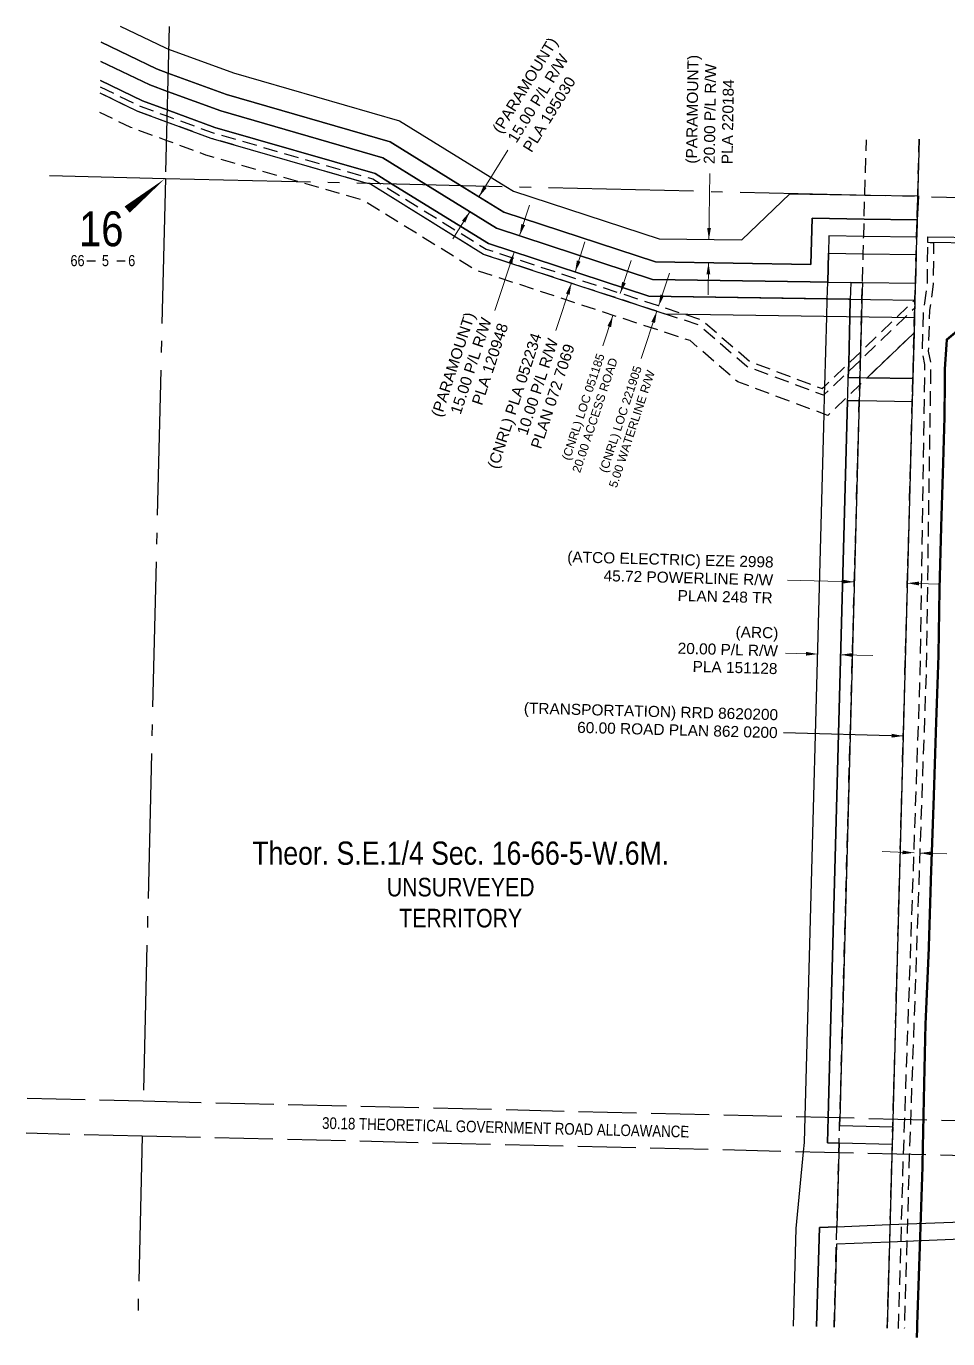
# Model space of a CAD drawing. Extents: x 390844 to 396105, y 6060704 to 6064255.
# Drawn here: x 390844 to 391637, y 6063126 to 6064255 of the extents above; entities that cross this region are included whole.
import ezdxf
from ezdxf.enums import TextEntityAlignment as Align

# ---------------------------------------------------------------- set-up
doc = ezdxf.new("R2010")
doc.units = 0
doc.header["$LTSCALE"] = 5
for name, pattern in [('DASHDOT2', [12.7, 6.35, -3.175, 0, -3.175]), ('foc-ACCESSROAD', [3.75, 2.5, -1.25]), ('foc-FLOWLINE', [3.75, 2.5, -1.25]), ('foc-QUARTERLINE', [33, 25, -3, 2, -3]), ('foc-UNSURVEYED', [12.5, 10, -2.5])]:
    doc.linetypes.add(name, pattern=pattern)
for name, color, linetype in [('10', 1, 'Continuous'), ('9', 3, 'Continuous'), ('AS-WILDLIFE', 131, 'DASHDOT2'), ('C-AR', 13, 'foc-ACCESSROAD'), ('C-SYMBOL', 7, 'Continuous'), ('F-AR', 190, 'foc-ACCESSROAD'), ('F-EZE', 190, 'foc-FLOWLINE'), ('F-RW', 190, 'Continuous'), ('L-QSEC', 8, 'foc-QUARTERLINE'), ('L-SECLBL', 7, 'Continuous'), ('L-TITLEDB', 4, 'Continuous'), ('L-TITLEDB-T', 4, 'Continuous'), ('L-UNS-T', 3, 'Continuous'), ('L-USEC', 7, 'foc-UNSURVEYED'), ('P-PROPOSED', 10, 'Continuous')]:
    doc.layers.add(name, color=color, linetype=linetype)
for name, color, linetype, lineweight in [('C-AR-T', 13, 'Continuous', 9), ('F-AR-T', 190, 'Continuous', 9), ('F-EZE-T', 190, 'Continuous', 9), ('F-RW-T', 190, 'Continuous', 9)]:
    doc.layers.add(name, color=color, linetype=linetype, lineweight=lineweight)
doc.styles.add('175L', font='ARIALN.TTF', dxfattribs={"height": 20})
doc.styles.add('80CG', font='ARIALN.TTF', dxfattribs={"height": 10})
doc.styles.add('80L', font='ARIALN.TTF', dxfattribs={"height": 10})
doc.styles.add('A60', font='arial.ttf', dxfattribs={"height": 7.35})
doc.styles.add('A80', font='arial.ttf', dxfattribs={"height": 9.5})
doc.styles.add('SIMPLEX', font='ARIALN.TTF')
doc.dimstyles.new('Compass 5 000', dxfattribs={"dimscale": 5, "dimtxt": 9, "dimasz": 2, "dimexe": 0.2, "dimexo": 0.0625, "dimgap": 0.5, "dimtad": 0, "dimtih": 1, "dimtoh": 1, "dimzin": 0, "dimdsep": 46, "dimtxsty": '80CG', "dimcen": 0.1, "dimse1": 1, "dimse2": 1, "dimclrd": 256, "dimclrt": 256, "dimaunit": 1, "dimadec": 4, "dimazin": 0, "dimtfac": 0.06, "dimtofl": 0, "dimtmove": 0, "dimatfit": 1, "dimfxl": 0.2, "dimtolj": 1, "dimtzin": 0, "dimlwd": -1, "dimarcsym": 0})

# ---------------------------------------------------------------- blocks, each defined once
blk = doc.blocks.new('L-SECLBL')
at = {"layer": '9', "color": 7}
for p, q in [((-5.1, -27.8), (-12.3, -27.8)), ((20.7, -27.8), (13.5, -27.8))]:
    blk.add_line(p, q, dxfattribs=at)
at = {"layer": '10', "color": 2, "style": 'SIMPLEX'}
blk.add_attdef('SEC', text='', height=30, dxfattribs=at).set_placement((0, 0), align=Align.MIDDLE)
at = {"layer": '10', "color": 5, "style": '80L'}
blk.add_attdef('RGE', text='', height=9.5, dxfattribs=at).set_placement((3.6, -27.4), align=Align.MIDDLE_CENTER)
blk.add_attdef('TWP', text='', height=9.5, dxfattribs=at).set_placement((-14.4, -27.4), align=Align.MIDDLE_RIGHT)
blk.add_attdef('MER', text='', height=9.5, dxfattribs=at).set_placement((23.2, -27.4), align=Align.MIDDLE_LEFT)

msp = doc.modelspace()

# ---------------------------------------------------------------- linework, layer by layer
at = {"layer": 'AS-WILDLIFE', "const_width": 2, "flags": 128}
msp.add_lwpolyline([(391793.5, 6063873.1), (391791.3, 6063872.5), (391788.3, 6063874.1), (391786.7, 6063871.7), (391784.2, 6063869.6), (391782.6, 6063873.3), (391781.3, 6063874.8), (391780.2, 6063877.2), (391777.7, 6063879.6), (391776.2, 6063881.6), (391774.3, 6063883.1), (391774.1, 6063886.1), (391772.4, 6063888.3), (391769.4, 6063888.8), (391767.1, 6063889.1), (391765.1, 6063888.7), (391764.3, 6063886), (391762.4, 6063884.5), (391760.9, 6063882.4), (391759.1, 6063881.4), (391757.1, 6063880.5), (391757, 6063877.7), (391756, 6063875.4), (391753.7, 6063873), (391751.1, 6063874.5), (391749.5, 6063873.1), (391747.8, 6063870.7), (391746.5, 6063866.9), (391748, 6063868.8), (391747.2, 6063872.5), (391746.2, 6063875.4), (391745.7, 6063878.2), (391744.7, 6063880.1), (391746.2, 6063882.5), (391746.8, 6063884.9), (391745.1, 6063887.5), (391746, 6063890.4), (391747.5, 6063892.7), (391747.5, 6063895.1), (391747, 6063898.1), (391747.9, 6063900.5), (391749.6, 6063902.8), (391749.8, 6063905), (391749.6, 6063907.6), (391751, 6063910.2), (391752.6, 6063911.6), (391754.8, 6063911.4), (391753.5, 6063913), (391755.2, 6063911.4), (391753.2, 6063910.4), (391753.2, 6063912.5), (391755.2, 6063911.4), (391755.8, 6063913.7), (391755.1, 6063916.5), (391754.7, 6063919), (391754.5, 6063921.6), (391752.4, 6063923.2), (391753.9, 6063925.1), (391756.2, 6063925.9), (391759, 6063926), (391761.2, 6063924.4), (391763.1, 6063925.7), (391764.9, 6063924.6), (391767.1, 6063925.1), (391768.6, 6063923.8), (391770.6, 6063926), (391770.6, 6063928.4), (391771, 6063931.5), (391770.6, 6063934.6), (391769.5, 6063937.1), (391769.4, 6063940.4), (391770.7, 6063943.2), (391770.9, 6063945.6), (391768.7, 6063945.5), (391767, 6063947.2), (391764.1, 6063948.2), (391762.2, 6063949.6), (391759.3, 6063948.8), (391757.1, 6063948.9), (391755.8, 6063952.2), (391753.8, 6063952.5), (391752.6, 6063954.5), (391750.8, 6063956.4), (391749.6, 6063958.3), (391747, 6063957.7), (391744.1, 6063957.1), (391742.4, 6063958.5), (391739.5, 6063958.1), (391737.1, 6063958.5), (391734.8, 6063957.6), (391732.9, 6063956.9), (391729.5, 6063956.2), (391730, 6063953.8), (391729.5, 6063951.1), (391729.8, 6063948.5), (391731.1, 6063946.3), (391730.7, 6063943.3), (391730, 6063940.2), (391730, 6063936.7), (391728.8, 6063934.7), (391730.8, 6063932.7), (391730.1, 6063930.1), (391730.8, 6063927.2), (391730.1, 6063925), (391729.7, 6063922.6), (391728, 6063920.4), (391725, 6063918.9), (391723.3, 6063916.8), (391722.1, 6063915), (391720.1, 6063912.7), (391718.2, 6063911), (391716.7, 6063909.5), (391713.4, 6063908), (391712.1, 6063906.4), (391710, 6063905.6), (391707.2, 6063905.5), (391705, 6063905.8), (391702.8, 6063904.5), (391700.8, 6063904.2), (391700.2, 6063907.2), (391699.9, 6063909.7), (391699.3, 6063911.6), (391698.8, 6063914.3), (391696.4, 6063914.7), (391695.7, 6063917.8), (391693.6, 6063918.6), (391693, 6063920.8), (391691.8, 6063922.5), (391689.5, 6063924.3), (391687.2, 6063926.3), (391687.3, 6063929.1), (391687.2, 6063932.5), (391688.5, 6063934.2), (391689.7, 6063936.7), (391689.3, 6063938.6), (391688.1, 6063941.1), (391687.4, 6063943.8), (391687.4, 6063946.5), (391687.7, 6063949.1), (391688.2, 6063952.3), (391689.1, 6063955.3), (391690.2, 6063958.2), (391691.1, 6063960.7), (391692.2, 6063962.8), (391693.3, 6063964.9), (391692.6, 6063967), (391691.8, 6063969.2), (391690.4, 6063971.1), (391689.1, 6063973.2), (391688.6, 6063975.3), (391685.4, 6063974.7), (391682.3, 6063973.7), (391680.1, 6063974.1), (391677.5, 6063975.6), (391676.7, 6063977.8), (391677.7, 6063979.9), (391679.3, 6063981.2), (391680.4, 6063983.8), (391681.6, 6063985.5), (391682.4, 6063988.1), (391683, 6063991), (391686, 6063992.9), (391689.4, 6063992.7), (391692.5, 6063993.1), (391695.8, 6063993), (391698.8, 6063992.5), (391701.8, 6063992.1), (391705, 6063992), (391708.1, 6063991.5), (391710.9, 6063991.6), (391714.3, 6063991.6), (391717.6, 6063991.5), (391720.5, 6063991.7), (391723.7, 6063991.5), (391726.9, 6063991.4), (391730.4, 6063991.7), (391733.6, 6063992.1), (391737.3, 6063992.1), (391740.7, 6063992.1), (391744.1, 6063992.1), (391747.7, 6063992.3), (391751.3, 6063992.8), (391754.8, 6063992.5), (391758.6, 6063992.3), (391762.3, 6063992.5), (391766.2, 6063992.2), (391770.1, 6063992.3), (391773.6, 6063992.4), (391777.8, 6063992.7), (391781.8, 6063992.6), (391785.1, 6063991.4), (391788.9, 6063989.9), (391790.9, 6063988.3), (391791.6, 6063985.2), (391791.7, 6063979.8), (391792.6, 6063974.6), (391793.1, 6063970.6), (391793.6, 6063966.6), (391793.6, 6063963), (391794.3, 6063959.5), (391796.1, 6063956.7), (391796.2, 6063953.6), (391797, 6063949.6), (391796.9, 6063946), (391797.2, 6063942.7), (391798.3, 6063939.1), (391800.3, 6063936), (391802.1, 6063932.5), (391804.3, 6063929.8), (391807.2, 6063927), (391809.5, 6063924.3), (391812.2, 6063921.5), (391814.3, 6063918.7), (391817.1, 6063916.4), (391819.8, 6063915.1), (391821.8, 6063914.3), (391826.3, 6063913.9), (391832.1, 6063915.7), (391838.2, 6063922.1), (391843.5, 6063928.5), (391847.3, 6063934.5), (391850.9, 6063941.8), (391854.2, 6063952.1), (391856.2, 6063961.6), (391858, 6063970.9), (391858.8, 6063977.7), (391859.5, 6063983.1), (391859.8, 6063985.9), (391858.4, 6063990.9), (391847.2, 6063998.2), (391829.5, 6063999.2), (391806.7, 6063998.6), (391783.7, 6063998.6), (391758.9, 6063998.8), (391735, 6063998.3), (391713.9, 6063998.6), (391697, 6064000), (391682.3, 6064000.1), (391671.1, 6064000.4), (391664.8, 6064001), (391662.1, 6064001.4), (391655.3, 6064001.5), (391636.4, 6063985.7), (391634.6, 6063959.3), (391634.5, 6063923), (391633.2, 6063878.4), (391631.6, 6063827.3), (391630.1, 6063771.9), (391629.2, 6063713.3), (391627.1, 6063653.2), (391625.1, 6063590.2), (391622.8, 6063525.7), (391620.8, 6063460.1), (391618, 6063395.8), (391616.6, 6063332.4), (391615.3, 6063269.6), (391613.2, 6063206.7), (391611, 6063142.4), (391610.6, 6063126.9)], dxfattribs=at)
at = {"layer": 'C-AR', "flags": 128}
msp.add_lwpolyline([(391594.8, 6063134.7), (391599.1, 6063284.1), (391613.5, 6063698.4), (391617.5, 6063964.4), (391615.4, 6063975.5), (391616.5, 6064011.6), (391619.7, 6064033.8), (391620, 6064069.3), (391625, 6064069.2), (391624.7, 6064033.4), (391621.5, 6064011.2), (391620.4, 6063975.9), (391622.5, 6063964.8), (391618.5, 6063698.2), (391604.1, 6063283.9), (391599.8, 6063134.6)], dxfattribs=at)
at = {"layer": 'F-AR', "flags": 128}
for points in [[(390907.5, 6064203.2), (390941.7, 6064186.7), (390964.8, 6064178.2), (391004.6, 6064163.7), (391142.1, 6064124), (391148.4, 6064120.1), (391239.6, 6064063.7), (391411, 6064007.4), (391425.4, 6064002.7), (391466.7, 6063966.9), (391529.1, 6063943.6), (391531.4, 6063945.8), (391551.9, 6063965.4), (391562.1, 6063975.2), (391592.7, 6064004.4), (391608, 6064019.1), (391608.9, 6064019.9), (391608.9, 6064018.9), (391608.5, 6064004), (391608.2, 6063991.5), (391567.7, 6063952.9), (391561.4, 6063946.8), (391551.1, 6063937), (391533.9, 6063920.5), (391530.7, 6063921.7), (391456.3, 6063949.4), (391415.3, 6063984.9), (391231.1, 6064045.4), (391133.9, 6064105.5), (391077.5, 6064121.8), (390998.4, 6064144.6), (390964.3, 6064157.1), (390933.9, 6064168.2), (390907.1, 6064181.2)], [(390907.5, 6064203.2), (390941.7, 6064186.7), (390964.8, 6064178.2), (391004.6, 6064163.7), (391142.1, 6064124), (391148.4, 6064120.1), (391239.6, 6064063.7), (391411, 6064007.4), (391425.4, 6064002.7), (391466.7, 6063966.9), (391529.1, 6063943.6), (391531.4, 6063945.8), (391551.9, 6063965.4), (391562.1, 6063975.2), (391592.7, 6064004.4), (391608, 6064019.1), (391608.9, 6064019.9), (391608.9, 6064018.9), (391608.7, 6064012.8), (391599.7, 6064004.2), (391561.9, 6063968.1), (391551.7, 6063958.3), (391531.2, 6063938.7), (391530.3, 6063937.9), (391464.1, 6063962.5), (391422.8, 6063998.3), (391394.1, 6064007.7), (391237.5, 6064059.1), (391140.1, 6064119.4), (391136.5, 6064120.4), (391003, 6064158.9), (390964.7, 6064172.9), (390939.8, 6064182.1), (390907.4, 6064197.7)]]:
    msp.add_lwpolyline(points, dxfattribs=at)
at = {"layer": 'F-EZE', "flags": 128}
for points in [[(391539.3, 6063136), (391541.3, 6063207.2), (391541.3, 6063210.4), (391541.7, 6063222.3), (391543.5, 6063286), (391543.7, 6063294.3), (391544.1, 6063309.3), (391544.3, 6063316.1), (391544.5, 6063323.3), (391544.9, 6063338.2), (391547.1, 6063419.9), (391561, 6063933), (391561.4, 6063946.8), (391561.5, 6063953), (391562.1, 6063975.2), (391562.9, 6064004.8), (391563.3, 6064019.7), (391563.7, 6064034.7), (391564.4, 6064059.5), (391564.8, 6064074.5), (391565.2, 6064089.5), (391565.8, 6064110.1), (391567.1, 6064157.6)], [(391585.1, 6063134.9), (391587.2, 6063210), (391589.9, 6063309), (391592.9, 6063419.6), (391606.6, 6063932.3), (391608.9, 6064019.6), (391610, 6064059.5), (391612.6, 6064158.1)]]:
    msp.add_lwpolyline(points, dxfattribs=at)
at = {"layer": 'F-RW', "flags": 128}
for points in [[(390924.7, 6064255.4), (390963.6, 6064236.7), (390966.2, 6064235.7), (391022.2, 6064215.3), (391165, 6064174.1), (391256.8, 6064117.5), (391263.4, 6064113.4), (391388.7, 6064072.5), (391459.9, 6064071.5), (391501.3, 6064111.2), (391553, 6064110.4), (391554.5, 6064110.4), (391565.8, 6064110.1), (391611.5, 6064109.6), (391611.9, 6064109.6), (391611.9, 6064109), (391610.9, 6064088.8), (391565.2, 6064089.5), (391520.3, 6064090.2), (391519.2, 6064050.5), (391385.4, 6064052.6), (391255, 6064095.3), (391217.5, 6064118.4), (391157, 6064155.9), (391016, 6064196.7), (390965.7, 6064215.1), (390955.9, 6064218.7), (390908.2, 6064241.7)], [(390908.2, 6064241.7), (390955.9, 6064218.7), (390965.7, 6064215.1), (391016, 6064196.7), (391157, 6064155.9), (391217.5, 6064118.4), (391255, 6064095.3), (391385.4, 6064052.6), (391519.2, 6064050.5), (391520.3, 6064090.2), (391565.2, 6064089.5), (391610.9, 6064088.8), (391610.5, 6064073.8), (391564.8, 6064074.5), (391534.9, 6064075), (391534.5, 6064060), (391533.8, 6064035.2), (391518.8, 6064035.5), (391382.9, 6064037.6), (391248.6, 6064081.6), (391187.9, 6064119.2), (391150.8, 6064142.1), (391011.3, 6064182.5), (390965.3, 6064199.3), (390950, 6064204.9), (390907.9, 6064225.2)], [(390907.9, 6064225.2), (390950, 6064204.9), (390965.3, 6064199.3), (391011.3, 6064182.5), (391150.8, 6064142.1), (391187.9, 6064119.2), (391248.6, 6064081.6), (391382.9, 6064037.6), (391518.8, 6064035.5), (391533.8, 6064035.2), (391553.8, 6064034.9), (391563.7, 6064034.7), (391563.3, 6064019.7), (391562.9, 6064004.8), (391562.1, 6063975.2), (391561.5, 6063953), (391561.4, 6063946.8), (391561, 6063933), (391547.1, 6063419.9), (391544.9, 6063338.2), (391544.5, 6063323.3), (391544.3, 6063316.1), (391544.1, 6063309.3), (391589.8, 6063308.2), (391589.4, 6063293.2), (391543.7, 6063294.3), (391533.7, 6063294.6), (391534.3, 6063316.4), (391534.9, 6063338.5), (391551, 6063933.1), (391551.1, 6063937), (391551.5, 6063953.1), (391551.9, 6063965.4), (391552.9, 6064005), (391553.3, 6064020.4), (391379.8, 6064023), (391241.7, 6064068.3), (391158.2, 6064119.9), (391144.2, 6064128.6), (391006.1, 6064168.4), (390965, 6064183.5), (390943.7, 6064191.3), (390907.6, 6064208.7)], [(390907.6, 6064208.7), (390943.7, 6064191.3), (390965, 6064183.5), (391006.1, 6064168.4), (391144.2, 6064128.6), (391158.2, 6064119.9), (391241.7, 6064068.3), (391379.8, 6064023), (391608.9, 6064019.6), (391608.5, 6064004.6), (391394, 6064007.7), (391237.5, 6064059.1), (391140.1, 6064119.4), (391136.5, 6064120.4), (391003, 6064158.9), (390964.7, 6064172.9), (390939.8, 6064182.1), (390907.4, 6064197.7)], [(391504.4, 6063136.8), (391506.7, 6063220.7), (391512.9, 6063286.7), (391513.7, 6063294.8), (391514.3, 6063316.8), (391530.7, 6063921.7), (391531.2, 6063938.7), (391531.4, 6063945.8), (391533, 6064005.4), (391533.4, 6064020.3), (391533.8, 6064035.2), (391534.5, 6064060), (391564.4, 6064059.5), (391610.1, 6064058.9), (391609.4, 6064033.9), (391563.7, 6064034.7), (391553.8, 6064034.9), (391553.3, 6064019.9), (391552.9, 6064005), (391551.9, 6063965.4), (391551.7, 6063958.3), (391551.5, 6063953.1), (391561.5, 6063953), (391567.7, 6063952.9), (391607.1, 6063952.3), (391606.6, 6063932.3), (391561, 6063933), (391551, 6063933.1), (391534.9, 6063338.5), (391534.3, 6063316.4), (391533.7, 6063294.6), (391543.7, 6063294.3), (391543.5, 6063286), (391541.7, 6063222.3), (391526.7, 6063221.7), (391524.3, 6063136.3)], [(391524.3, 6063136.3), (391526.7, 6063221.7), (391541.7, 6063222.3), (391587.4, 6063224.1), (391649.2, 6063226.6), (391651.6, 6063226.7), (391686.5, 6063282.6), (391691.6, 6063290.6), (391700.8, 6063305.4), (391705.1, 6063312.3), (391709.3, 6063318.8), (391745.7, 6063377), (391777.1, 6063427.2), (391824.9, 6063503.6), (391905.4, 6063525.5), (392293.5, 6063634.2), (392333.2, 6063680.3), (392328.1, 6063756.3), (392460.4, 6063888.5)], [(392474.9, 6063881.9), (392343.5, 6063750.5), (392348.5, 6063675.2), (392301.9, 6063621), (392004.2, 6063537.6), (392002.5, 6063537.1), (391909.3, 6063511), (391834.5, 6063490.7), (391776.4, 6063397.8), (391745, 6063347.7), (391722.6, 6063311.9), (391718.2, 6063305), (391709, 6063290.2), (391704, 6063282.1), (391660.1, 6063212.1), (391648.8, 6063211.6), (391587, 6063209.1), (391541.3, 6063207.2), (391539.3, 6063136)]]:
    msp.add_lwpolyline(points, dxfattribs=at)
at = {"layer": 'L-QSEC'}
for p, q in [((390966.7, 6064255.1), (390963.5, 6064124.5)), ((390863.6, 6064126.9), (390963.5, 6064124.5)), ((390963.5, 6064124.5), (390944.4, 6063330.5)), ((390963.5, 6064124.5), (391763.1, 6064105.4)), ((390943.6, 6063300.3), (390939.8, 6063142.8))]:
    msp.add_line(p, q, dxfattribs=at)
at = {"layer": 'L-SECLBL', "flags": 128}
msp.add_lwpolyline([(390963.5, 6064124.5, 0, 7, 0), (390930.6, 6064097.6, 0, 0, 0)], format="xyseb", dxfattribs=at)
at = {"layer": 'L-TITLEDB', "flags": 128}
msp.add_lwpolyline([(391612.6, 6064158.1), (391592.9, 6063419.6), (391585.1, 6063134.9)], dxfattribs=at)
msp.add_lwpolyline([(391607.1, 6063952.3), (391567.7, 6063952.9), (391608.2, 6063991.5), (391607.1, 6063952.3)], close=True, dxfattribs=at)
at = {"layer": 'L-USEC'}
for p, q in [((390844.4, 6063332.9), (390944.4, 6063330.5)), ((390944.4, 6063330.5), (391744.1, 6063311.4)), ((390943.6, 6063300.3), (390843.7, 6063302.7)), ((391743.4, 6063281.2), (390943.6, 6063300.3))]:
    msp.add_line(p, q, dxfattribs=at)
at = {"layer": 'P-PROPOSED', "flags": 128}
msp.add_lwpolyline([(391668.8, 6064013.8), (391663.5, 6064017.9), (391656.8, 6064029.7), (391659.8, 6064068.7), (391620, 6064069.3), (391620, 6064074.3), (391665.2, 6064073.6), (391661.9, 6064030.8), (391667.3, 6064021.2), (391668.9, 6064020)], close=True, dxfattribs=at)

# ---------------------------------------------------------------- block references
at = {"layer": 'L-SECLBL', "color": 4, "xscale": 0.999597, "yscale": 0.999597, "zscale": 0.999597}
msp.add_blockref('L-SECLBL', (390908.3, 6064081.1), dxfattribs=at).add_auto_attribs({'SEC': '16', 'TWP': '66', 'RGE': '5', 'MER': '6'})

# ---------------------------------------------------------------- texts
at = {"layer": 'C-SYMBOL', "color": 3, "style": '175L'}
msp.add_text('Theor. S.E.1/4 Sec. 16-66-5-W.6M.', height=19.992, dxfattribs=at).set_placement((391217.8, 6063527.8), align=Align.BOTTOM_CENTER)
at = {"layer": 'F-AR-T', "style": 'A60'}
for s, rotation, p in [('(CNRL) LOC 051185', 71.6392, (391341.9, 6063972.2)), ('20.00 ACCESS ROAD', 71.6392, (391353.1, 6063968.5)), ('(CNRL) LOC 221905', 71.7053, (391373.9, 6063961.6)), ('5.00 WATERLINE R/W', 71.7053, (391385.2, 6063957.8))]:
    msp.add_text(s, height=7.35, rotation=rotation, dxfattribs=at).set_placement(p, align=Align.RIGHT)
at = {"layer": 'F-EZE-T', "style": 'A80'}
for s, p in [('(ATCO ELECTRIC) EZE 2998', (391487.1, 6063789.5)), ('45.72 POWERLINE R/W', (391486.7, 6063774.1)), ('PLAN 248 TR', (391486.3, 6063758.7))]:
    msp.add_text(s, height=9.5, rotation=358.5218, dxfattribs=at).set_placement(p, align=Align.RIGHT)
at = {"layer": 'F-RW-T', "style": 'A80'}
for s, rotation, p in [('(PARAMOUNT)', 58.2464, (391252.6, 6064162.3)), ('15.00 P/L R/W', 58.2464, (391265.7, 6064154.2)), ('(PARAMOUNT)', 89.088, (391421.2, 6064137.1)), ('20.00 P/L R/W', 89.088, (391436.5, 6064136.8)), ('PLA 195030', 58.2464, (391278.8, 6064146.1)), ('PLA 220184', 89.088, (391451.9, 6064136.6))]:
    msp.add_text(s, height=9.5, rotation=rotation, dxfattribs=at).set_placement(p)
for s, rotation, p in [('(PARAMOUNT)', 71.8202, (391230.4, 6064007.3)), ('15.00 P/L R/W', 71.8202, (391244.6, 6064002.6)), ('PLA 120948', 71.8202, (391258.9, 6063997.9)), ('(CNRL) PLA 052234', 71.8231, (391287.6, 6063989.4)), ('10.00 P/L R/W', 71.8231, (391301.9, 6063984.7)), ('PLAN 072 7069', 71.8231, (391316.1, 6063980)), ('(ARC)', 358.4352, (391491.2, 6063728.5)), ('20.00 P/L R/W', 358.4352, (391490.8, 6063713.1)), ('PLA 151128', 358.4353, (391490.4, 6063697.8))]:
    msp.add_text(s, height=9.5, rotation=rotation, dxfattribs=at).set_placement(p, align=Align.RIGHT)
at = {"layer": 'L-TITLEDB-T', "style": 'A80'}
for s, p in [('(TRANSPORTATION) RRD 8620200', (391491.1, 6063662.9)), ('60.00 ROAD PLAN 862 0200', (391490.7, 6063647.5))]:
    msp.add_text(s, height=9.5, rotation=358.4722, dxfattribs=at).set_placement(p, align=Align.MIDDLE_RIGHT)
at = {"layer": 'L-UNS-T', "color": 3, "insert": (391217.8, 6063501.1), "char_height": 15.994, "attachment_point": 5, "style": '80L'}
msp.add_mtext_dynamic_manual_height_columns('UNSURVEYED TERRITORY', width=126.363, gutter_width=47.5, heights=[0], dxfattribs=at)
at = {"layer": 'L-USEC', "insert": (391098.3, 6063316.6), "char_height": 9.996, "attachment_point": 1, "rotation": 358.6301, "style": '80L'}
msp.add_mtext_dynamic_manual_height_columns('\\pi0.2784;30.18 THEORETICAL GOVERNMENT ROAD ALLOAWANCE', width=315.712, gutter_width=50, heights=[0], dxfattribs=at)

# ---------------------------------------------------------------- leaders
at = {"layer": 'C-AR-T'}
for points in [[(391608.2, 6063544.1), (391580.7, 6063545.1)], [(391613.2, 6063543.9), (391636.4, 6063543.1)]]:
    msp.add_leader(points, dimstyle='Compass 5 000', override={"dimtxsty": '80CG'}, dxfattribs=at)
at = {"layer": 'F-AR-T'}
for points in [[(391355.2, 6064025.3), (391364.6, 6064053.8)], [(391388.2, 6064014.5), (391397.6, 6064043)], [(391386.7, 6064010.1), (391373.2, 6063969.4)], [(391348.9, 6064006.4), (391340.2, 6063980.3)]]:
    msp.add_leader(points, dimstyle='Compass 5 000', override={"dimtxsty": '80CG'}, dxfattribs=at)
at = {"layer": 'F-EZE-T'}
for points in [[(391556.8, 6063777.2), (391499.3, 6063778.7)], [(391602.4, 6063776.1), (391629.9, 6063775.4)]]:
    msp.add_leader(points, dimstyle='Compass 5 000', override={"dimtxsty": '80CG'}, dxfattribs=at)
at = {"layer": 'F-RW-T'}
for points in [[(391233.5, 6064108.6), (391258.4, 6064148.8)], [(391431.5, 6064071.9), (391432.4, 6064128.6)], [(391268.5, 6064075.2), (391277.1, 6064101.4)], [(391225.6, 6064095.8), (391211.1, 6064072.5)], [(391316.3, 6064043.8), (391324.8, 6064069.9)], [(391263.8, 6064061), (391247.3, 6064010.8)], [(391431.2, 6064051.9), (391430.8, 6064024.4)], [(391313.1, 6064034.3), (391299.8, 6063993.5)], [(391525.1, 6063715.1), (391497.6, 6063715.9)], [(391545.1, 6063714.6), (391572.6, 6063713.8)]]:
    msp.add_leader(points, dimstyle='Compass 5 000', override={"dimtxsty": '80CG'}, dxfattribs=at)
at = {"layer": 'L-TITLEDB-T'}
msp.add_leader([(391598.9, 6063644.6), (391495.7, 6063647.3)], dimstyle='Compass 5 000', override={"dimtxsty": '80CG'}, dxfattribs=at)

doc.saveas('drawing.dxf')
